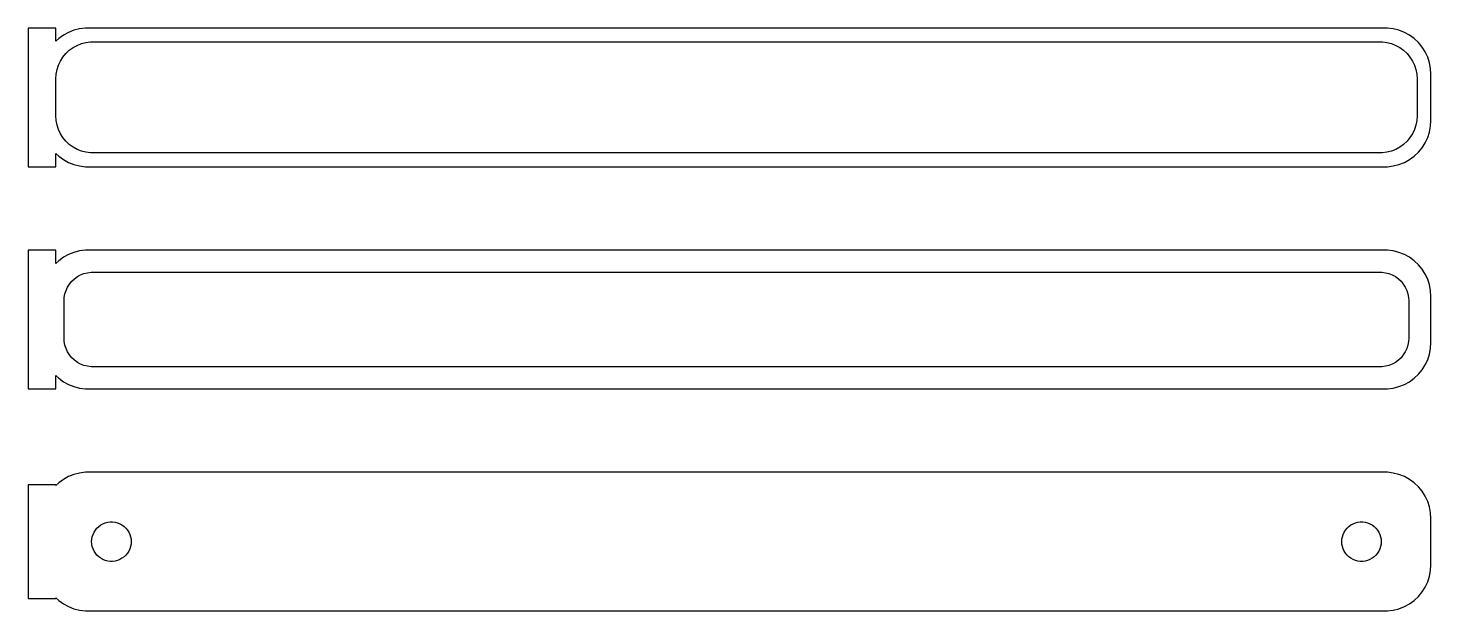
# Model space of a CAD drawing. Header units: metres. Extents: x -76 to 75, y 65 to 127.
import ezdxf

# ---------------------------------------------------------------- set-up
doc = ezdxf.new("R2010")
doc.units = ezdxf.units.M

msp = doc.modelspace()

# ---------------------------------------------------------------- linework, layer by layer
for p, q in [((-73.5, 127.49), (-76.5, 127.49)), ((-76.5, 127.49), (-76.5, 112.51)), ((-73.5, 126.059), (-73.5, 127.49)), ((-70.9369, 127.411), (-71.5451, 127.255)), ((-70.3139, 127.49), (-70.9369, 127.411)), ((70.3139, 127.49), (-70.3139, 127.49)), ((70.9369, 127.411), (70.3139, 127.49)), ((71.5451, 127.255), (70.9369, 127.411)), ((-73.1871, 126.353), (-73.5, 126.059)), ((-72.6791, 126.722), (-73.1871, 126.353)), ((-72.1289, 127.024), (-72.6791, 126.722)), ((-71.5451, 127.255), (-72.1289, 127.024)), ((-71.2031, 125.619), (-70.7361, 125.804)), ((-70.7361, 125.804), (-70.2495, 125.929)), ((-70.2495, 125.929), (-69.7512, 125.992)), ((-69.7512, 125.992), (69.7512, 125.992)), ((69.7512, 125.992), (70.2495, 125.929)), ((70.2495, 125.929), (70.7361, 125.804)), ((70.7361, 125.804), (71.2031, 125.619)), ((72.1289, 127.024), (71.5451, 127.255)), ((72.6791, 126.722), (72.1289, 127.024)), ((73.1871, 126.353), (72.6791, 126.722)), ((73.6448, 125.923), (73.1871, 126.353)), ((74.0451, 125.439), (73.6448, 125.923)), ((-73.0052, 123.927), (-72.7361, 124.351)), ((-72.7361, 124.351), (-72.4159, 124.738)), ((-72.4159, 124.738), (-72.0497, 125.082)), ((-72.0497, 125.082), (-71.6433, 125.377)), ((-71.6433, 125.377), (-71.2031, 125.619)), ((71.2031, 125.619), (71.6433, 125.377)), ((71.6433, 125.377), (72.0497, 125.082)), ((72.0497, 125.082), (72.4159, 124.738)), ((72.4159, 124.738), (72.7361, 124.351)), ((72.7361, 124.351), (73.0052, 123.927)), ((74.3815, 124.909), (74.0451, 125.439)), ((74.6489, 124.341), (74.3815, 124.909)), ((74.8429, 123.743), (74.6489, 124.341)), ((-73.4685, 122.501), (-73.3743, 122.995)), ((-73.3743, 122.995), (-73.2191, 123.472)), ((-73.2191, 123.472), (-73.0052, 123.927)), ((73.0052, 123.927), (73.2191, 123.472)), ((73.2191, 123.472), (73.3743, 122.995)), ((73.3743, 122.995), (73.4685, 122.501)), ((74.9606, 123.127), (74.8429, 123.743)), ((75, 122.5), (74.9606, 123.127)), ((-73.5, 122), (-73.4685, 122.501)), ((-73.5, 118), (-73.5, 122)), ((73.4685, 122.501), (73.5, 122)), ((73.5, 122), (73.5, 118)), ((75, 117.5), (75, 122.5)), ((-73.4685, 117.499), (-73.5, 118)), ((-73.3743, 117.005), (-73.4685, 117.499)), ((-73.2191, 116.528), (-73.3743, 117.005)), ((73.3743, 117.005), (73.2191, 116.528)), ((73.4685, 117.499), (73.3743, 117.005)), ((73.5, 118), (73.4685, 117.499)), ((74.8429, 116.257), (74.9606, 116.873)), ((74.9606, 116.873), (75, 117.5)), ((-73.0052, 116.073), (-73.2191, 116.528)), ((-72.7361, 115.649), (-73.0052, 116.073)), ((-72.4159, 115.262), (-72.7361, 115.649)), ((-72.0497, 114.918), (-72.4159, 115.262)), ((72.4159, 115.262), (72.0497, 114.918)), ((72.7361, 115.649), (72.4159, 115.262)), ((73.0052, 116.073), (72.7361, 115.649)), ((73.2191, 116.528), (73.0052, 116.073)), ((74.3815, 115.091), (74.6489, 115.659)), ((74.6489, 115.659), (74.8429, 116.257)), ((-73.5, 113.941), (-73.1871, 113.647)), ((-73.5, 112.51), (-73.5, 113.941)), ((-73.1871, 113.647), (-72.6791, 113.278)), ((-71.6433, 114.623), (-72.0497, 114.918)), ((-71.2031, 114.381), (-71.6433, 114.623)), ((-70.7361, 114.196), (-71.2031, 114.381)), ((-70.2495, 114.071), (-70.7361, 114.196)), ((-69.7512, 114.008), (-70.2495, 114.071)), ((69.7512, 114.008), (-69.7512, 114.008)), ((70.2495, 114.071), (69.7512, 114.008)), ((70.7361, 114.196), (70.2495, 114.071)), ((71.2031, 114.381), (70.7361, 114.196)), ((71.6433, 114.623), (71.2031, 114.381)), ((72.0497, 114.918), (71.6433, 114.623)), ((72.6791, 113.278), (73.1871, 113.647)), ((73.1871, 113.647), (73.6448, 114.077)), ((73.6448, 114.077), (74.0451, 114.561)), ((74.0451, 114.561), (74.3815, 115.091)), ((-76.5, 112.51), (-73.5, 112.51)), ((-72.6791, 113.278), (-72.1289, 112.976)), ((-72.1289, 112.976), (-71.5451, 112.745)), ((-71.5451, 112.745), (-70.9369, 112.589)), ((-70.9369, 112.589), (-70.3139, 112.51)), ((-70.3139, 112.51), (70.3139, 112.51)), ((70.3139, 112.51), (70.9369, 112.589)), ((70.9369, 112.589), (71.5451, 112.745)), ((71.5451, 112.745), (72.1289, 112.976)), ((72.1289, 112.976), (72.6791, 113.278)), ((-73.5, 103.479), (-76.5, 103.479)), ((-76.5, 103.479), (-76.5, 88.5208)), ((-73.5, 102.059), (-73.5, 103.479)), ((-72.1289, 103.024), (-72.6791, 102.722)), ((-71.5451, 103.255), (-72.1289, 103.024)), ((-70.9369, 103.411), (-71.5451, 103.255)), ((-70.3139, 103.49), (-70.9369, 103.411)), ((70.3139, 103.49), (-70.3139, 103.49)), ((70.9369, 103.411), (70.3139, 103.49)), ((71.5451, 103.255), (70.9369, 103.411)), ((72.1289, 103.024), (71.5451, 103.255)), ((72.6791, 102.722), (72.1289, 103.024)), ((-73.1871, 102.353), (-73.5, 102.059)), ((-72.6791, 102.722), (-73.1871, 102.353)), ((73.1871, 102.353), (72.6791, 102.722)), ((73.6448, 101.923), (73.1871, 102.353)), ((74.0451, 101.439), (73.6448, 101.923)), ((-72.0184, 99.8297), (-71.7692, 100.131)), ((-71.7692, 100.131), (-71.4843, 100.399)), ((-71.4843, 100.399), (-71.168, 100.628)), ((-71.168, 100.628), (-70.8254, 100.817)), ((-70.8254, 100.817), (-70.4619, 100.961)), ((-70.4619, 100.961), (-70.0833, 101.058)), ((-70.0833, 101.058), (-69.6955, 101.107)), ((-69.6955, 101.107), (69.6955, 101.107)), ((69.6955, 101.107), (70.0833, 101.058)), ((70.0833, 101.058), (70.4619, 100.961)), ((70.4619, 100.961), (70.8254, 100.817)), ((70.8254, 100.817), (71.168, 100.628)), ((71.168, 100.628), (71.4843, 100.399)), ((71.4843, 100.399), (71.7692, 100.131)), ((71.7692, 100.131), (72.0184, 99.8297)), ((74.3815, 100.909), (74.0451, 101.439)), ((74.6489, 100.341), (74.3815, 100.909)), ((74.8429, 99.7434), (74.6489, 100.341)), ((-72.5884, 98.3902), (-72.5151, 98.7741)), ((-72.5151, 98.7741), (-72.3943, 99.1459)), ((-72.3943, 99.1459), (-72.2279, 99.4996)), ((-72.2279, 99.4996), (-72.0184, 99.8297)), ((72.0184, 99.8297), (72.2279, 99.4996)), ((72.2279, 99.4996), (72.3943, 99.1459)), ((72.3943, 99.1459), (72.5151, 98.7741)), ((72.5151, 98.7741), (72.5884, 98.3902)), ((74.9606, 99.1267), (74.8429, 99.7434)), ((75, 98.5), (74.9606, 99.1267)), ((75, 93.5), (75, 98.5)), ((-72.6129, 98), (-72.5884, 98.3902)), ((-72.6129, 94), (-72.6129, 98)), ((72.5884, 98.3902), (72.6129, 98)), ((72.6129, 98), (72.6129, 94)), ((-72.5884, 93.6098), (-72.6129, 94)), ((72.6129, 94), (72.5884, 93.6098)), ((-72.5151, 93.2259), (-72.5884, 93.6098)), ((-72.3943, 92.8541), (-72.5151, 93.2259)), ((-72.2279, 92.5004), (-72.3943, 92.8541)), ((-72.0184, 92.1703), (-72.2279, 92.5004)), ((72.2279, 92.5004), (72.0184, 92.1703)), ((72.3943, 92.8541), (72.2279, 92.5004)), ((72.5151, 93.2259), (72.3943, 92.8541)), ((72.5884, 93.6098), (72.5151, 93.2259)), ((74.8429, 92.2566), (74.9606, 92.8733)), ((74.9606, 92.8733), (75, 93.5)), ((-71.7692, 91.8691), (-72.0184, 92.1703)), ((-71.4843, 91.6015), (-71.7692, 91.8691)), ((-71.168, 91.3717), (-71.4843, 91.6015)), ((-70.8254, 91.1833), (-71.168, 91.3717)), ((-70.4619, 91.0394), (-70.8254, 91.1833)), ((-70.0833, 90.9422), (-70.4619, 91.0394)), ((-69.6955, 90.8932), (-70.0833, 90.9422)), ((70.0833, 90.9422), (69.6955, 90.8932)), ((70.4619, 91.0394), (70.0833, 90.9422)), ((70.8254, 91.1833), (70.4619, 91.0394)), ((71.168, 91.3717), (70.8254, 91.1833)), ((71.4843, 91.6015), (71.168, 91.3717)), ((71.7692, 91.8691), (71.4843, 91.6015)), ((72.0184, 92.1703), (71.7692, 91.8691)), ((74.0451, 90.5611), (74.3815, 91.0912)), ((74.3815, 91.0912), (74.6489, 91.6594)), ((74.6489, 91.6594), (74.8429, 92.2566)), ((-73.5, 88.5208), (-73.5, 89.9413)), ((-73.5, 89.9413), (-73.1871, 89.6474)), ((-73.1871, 89.6474), (-72.6791, 89.2784)), ((69.6955, 90.8932), (-69.6955, 90.8932)), ((72.6791, 89.2784), (73.1871, 89.6474)), ((73.1871, 89.6474), (73.6448, 90.0773)), ((73.6448, 90.0773), (74.0451, 90.5611)), ((-76.5, 88.5208), (-73.5, 88.5208)), ((-72.6791, 89.2784), (-72.1289, 88.9759)), ((-72.1289, 88.9759), (-71.5451, 88.7447)), ((-71.5451, 88.7447), (-70.9369, 88.5886)), ((-70.9369, 88.5886), (-70.3139, 88.5099)), ((-70.3139, 88.5099), (70.3139, 88.5099)), ((70.3139, 88.5099), (70.9369, 88.5886)), ((70.9369, 88.5886), (71.5451, 88.7447)), ((71.5451, 88.7447), (72.1289, 88.9759)), ((72.1289, 88.9759), (72.6791, 89.2784)), ((-72.1289, 79.0241), (-72.6791, 78.7216)), ((-71.5451, 79.2553), (-72.1289, 79.0241)), ((-70.9369, 79.4114), (-71.5451, 79.2553)), ((-70.3139, 79.4901), (-70.9369, 79.4114)), ((70.3139, 79.4901), (-70.3139, 79.4901)), ((70.9369, 79.4114), (70.3139, 79.4901)), ((71.5451, 79.2553), (70.9369, 79.4114)), ((72.1289, 79.0241), (71.5451, 79.2553)), ((72.6791, 78.7216), (72.1289, 79.0241)), ((-73.5, 78.1526), (-76.5, 78.1526)), ((-76.5, 78.1526), (-76.5, 65.8474)), ((-73.1871, 78.3526), (-73.5, 78.0587)), ((-73.5, 78.0587), (-73.5, 78.1526)), ((-72.6791, 78.7216), (-73.1871, 78.3526)), ((73.1871, 78.3526), (72.6791, 78.7216)), ((73.6448, 77.9227), (73.1871, 78.3526)), ((74.0451, 77.4389), (73.6448, 77.9227)), ((74.3815, 76.9088), (74.0451, 77.4389)), ((74.6489, 76.3406), (74.3815, 76.9088)), ((74.8429, 75.7434), (74.6489, 76.3406)), ((74.9606, 75.1267), (74.8429, 75.7434)), ((75, 74.5), (74.9606, 75.1267)), ((75, 69.5), (75, 74.5)), ((-69.5682, 72.531), (-69.4853, 72.786)), ((-69.4853, 72.786), (-69.3712, 73.0287)), ((-69.3712, 73.0287), (-69.2275, 73.2551)), ((-69.2275, 73.2551), (-69.0566, 73.4617)), ((-69.0566, 73.4617), (-68.8611, 73.6453)), ((-68.8611, 73.6453), (-68.6441, 73.8029)), ((-68.6441, 73.8029), (-68.4092, 73.9321)), ((-68.4092, 73.9321), (-68.1598, 74.0308)), ((-68.1598, 74.0308), (-67.9001, 74.0975)), ((-67.9001, 74.0975), (-67.6341, 74.1311)), ((-67.6341, 74.1311), (-67.3659, 74.1311)), ((-67.3659, 74.1311), (-67.0999, 74.0975)), ((-67.0999, 74.0975), (-66.8401, 74.0308)), ((-66.8401, 74.0308), (-66.5908, 73.9321)), ((-66.5908, 73.9321), (-66.3559, 73.8029)), ((-66.3559, 73.8029), (-66.1389, 73.6453)), ((-66.1389, 73.6453), (-65.9434, 73.4617)), ((-65.9434, 73.4617), (-65.7725, 73.2551)), ((-65.7725, 73.2551), (-65.6288, 73.0287)), ((-65.6288, 73.0287), (-65.5146, 72.786)), ((-65.5146, 72.786), (-65.4318, 72.531)), ((65.4318, 72.531), (65.5146, 72.786)), ((65.5146, 72.786), (65.6288, 73.0287)), ((65.6288, 73.0287), (65.7725, 73.2551)), ((65.7725, 73.2551), (65.9434, 73.4617)), ((65.9434, 73.4617), (66.1389, 73.6453)), ((66.1389, 73.6453), (66.3559, 73.8029)), ((66.3559, 73.8029), (66.5908, 73.9321)), ((66.5908, 73.9321), (66.8401, 74.0308)), ((66.8401, 74.0308), (67.0999, 74.0975)), ((67.0999, 74.0975), (67.3659, 74.1311)), ((67.3659, 74.1311), (67.6341, 74.1311)), ((67.6341, 74.1311), (67.9001, 74.0975)), ((67.9001, 74.0975), (68.1598, 74.0308)), ((68.1598, 74.0308), (68.4092, 73.9321)), ((68.4092, 73.9321), (68.6441, 73.8029)), ((68.6441, 73.8029), (68.8611, 73.6453)), ((68.8611, 73.6453), (69.0566, 73.4617)), ((69.0566, 73.4617), (69.2275, 73.2551)), ((69.2275, 73.2551), (69.3712, 73.0287)), ((69.3712, 73.0287), (69.4853, 72.786)), ((69.4853, 72.786), (69.5682, 72.531)), ((-69.6353, 72), (-69.6185, 72.2676)), ((-69.6185, 71.7324), (-69.6353, 72)), ((-69.6185, 72.2676), (-69.5682, 72.531)), ((-69.5682, 71.469), (-69.6185, 71.7324)), ((-69.4853, 71.214), (-69.5682, 71.469)), ((-69.3712, 70.9713), (-69.4853, 71.214)), ((-65.5146, 71.214), (-65.6288, 70.9713)), ((-65.4318, 71.469), (-65.5146, 71.214)), ((-65.4318, 72.531), (-65.3815, 72.2676)), ((-65.3815, 71.7324), (-65.4318, 71.469)), ((-65.3815, 72.2676), (-65.3647, 72)), ((-65.3647, 72), (-65.3815, 71.7324)), ((65.3647, 72), (65.3815, 72.2676)), ((65.3815, 71.7324), (65.3647, 72)), ((65.3815, 72.2676), (65.4318, 72.531)), ((65.4318, 71.469), (65.3815, 71.7324)), ((65.5146, 71.214), (65.4318, 71.469)), ((65.6288, 70.9713), (65.5146, 71.214)), ((69.4853, 71.214), (69.3712, 70.9713)), ((69.5682, 71.469), (69.4853, 71.214)), ((69.5682, 72.531), (69.6185, 72.2676)), ((69.6185, 71.7324), (69.5682, 71.469)), ((69.6185, 72.2676), (69.6353, 72)), ((69.6353, 72), (69.6185, 71.7324)), ((-69.2275, 70.7449), (-69.3712, 70.9713)), ((-69.0566, 70.5383), (-69.2275, 70.7449)), ((-68.8611, 70.3547), (-69.0566, 70.5383)), ((-68.6441, 70.1971), (-68.8611, 70.3547)), ((-68.4092, 70.0679), (-68.6441, 70.1971)), ((-68.1598, 69.9692), (-68.4092, 70.0679)), ((-67.9001, 69.9025), (-68.1598, 69.9692)), ((-67.6341, 69.8689), (-67.9001, 69.9025)), ((-67.3659, 69.8689), (-67.6341, 69.8689)), ((-67.0999, 69.9025), (-67.3659, 69.8689)), ((-66.8401, 69.9692), (-67.0999, 69.9025)), ((-66.5908, 70.0679), (-66.8401, 69.9692)), ((-66.3559, 70.1971), (-66.5908, 70.0679)), ((-66.1389, 70.3547), (-66.3559, 70.1971)), ((-65.9434, 70.5383), (-66.1389, 70.3547)), ((-65.7725, 70.7449), (-65.9434, 70.5383)), ((-65.6288, 70.9713), (-65.7725, 70.7449)), ((65.7725, 70.7449), (65.6288, 70.9713)), ((65.9434, 70.5383), (65.7725, 70.7449)), ((66.1389, 70.3547), (65.9434, 70.5383)), ((66.3559, 70.1971), (66.1389, 70.3547)), ((66.5908, 70.0679), (66.3559, 70.1971)), ((66.8401, 69.9692), (66.5908, 70.0679)), ((67.0999, 69.9025), (66.8401, 69.9692)), ((67.3659, 69.8689), (67.0999, 69.9025)), ((67.6341, 69.8689), (67.3659, 69.8689)), ((67.9001, 69.9025), (67.6341, 69.8689)), ((68.1598, 69.9692), (67.9001, 69.9025)), ((68.4092, 70.0679), (68.1598, 69.9692)), ((68.6441, 70.1971), (68.4092, 70.0679)), ((68.8611, 70.3547), (68.6441, 70.1971)), ((69.0566, 70.5383), (68.8611, 70.3547)), ((69.2275, 70.7449), (69.0566, 70.5383)), ((69.3712, 70.9713), (69.2275, 70.7449)), ((74.6489, 67.6594), (74.8429, 68.2566)), ((74.8429, 68.2566), (74.9606, 68.8733)), ((74.9606, 68.8733), (75, 69.5)), ((74.0451, 66.5611), (74.3815, 67.0912)), ((74.3815, 67.0912), (74.6489, 67.6594)), ((-76.5, 65.8474), (-73.5, 65.8474)), ((-73.5, 65.8474), (-73.5, 65.9413)), ((-73.5, 65.9413), (-73.1871, 65.6474)), ((-73.1871, 65.6474), (-72.6791, 65.2784)), ((-72.6791, 65.2784), (-72.1289, 64.9759)), ((72.1289, 64.9759), (72.6791, 65.2784)), ((72.6791, 65.2784), (73.1871, 65.6474)), ((73.1871, 65.6474), (73.6448, 66.0773)), ((73.6448, 66.0773), (74.0451, 66.5611)), ((-72.1289, 64.9759), (-71.5451, 64.7447)), ((-71.5451, 64.7447), (-70.9369, 64.5886)), ((-70.9369, 64.5886), (-70.3139, 64.5099)), ((-70.3139, 64.5099), (70.3139, 64.5099)), ((70.3139, 64.5099), (70.9369, 64.5886)), ((70.9369, 64.5886), (71.5451, 64.7447)), ((71.5451, 64.7447), (72.1289, 64.9759))]:
    msp.add_line(p, q)

doc.saveas('drawing.dxf')
